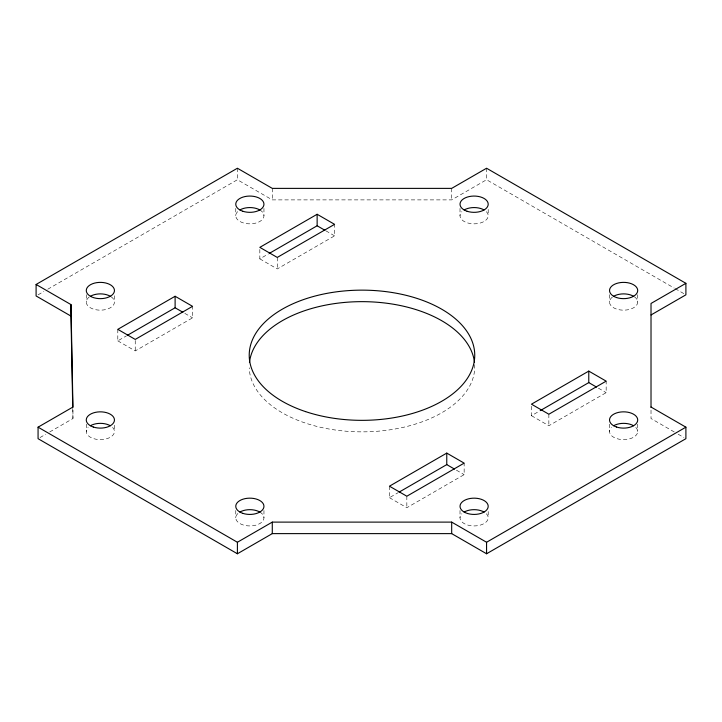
<?xml version="1.0" encoding="UTF-8"?>
<svg xmlns="http://www.w3.org/2000/svg" width="722" height="722" viewBox="0 0 722 722"><rect width="100%" height="100%" fill="white"/><g stroke="black" fill="none" stroke-linecap="round" stroke-linejoin="round"><path stroke-width="0.54" stroke-dasharray="3.61 2.71" d="M38.049 294.838L43.88 291.471M47.769 289.224L237.403 179.742L272.284 199.886L451.683 199.886L486.565 179.742L674.231 288.087M117.803 329.349L117.803 340.856L126.549 335.811M259.83 249.451L259.83 258.864L268.566 253.819M117.803 340.856L135.24 350.928L192.548 317.842L192.548 306.336M259.83 258.864L277.266 268.936L334.575 235.85L334.575 224.334M40.008 437.559L45.82 434.202M49.701 431.973L72.949 418.543L72.949 407.037M389.456 486.186L389.456 497.693L398.192 492.648M531.464 406.278L531.464 415.692L539.235 411.206M389.456 497.693L406.838 507.728L464.147 474.643L464.147 463.136M531.464 415.692L548.855 425.736L606.164 392.651L606.164 381.144M675.205 288.656L683.96 293.701M325.857 230.814L334.575 235.85M598.439 388.183L606.164 392.651M674.276 431.973L651.018 418.543L651.018 407.037M678.148 434.202L683.96 437.559M184.796 313.366L192.548 317.842M456.421 470.184L464.147 474.643M72.76 408.408L72.949 418.543M637.707 294.693L637.707 302.022M637.707 424.166L637.707 431.485M609.512 294.693L609.512 302.022M609.512 424.166L609.512 431.485M548.855 414.229L548.855 425.736M488.207 209.434L488.207 215.707M488.207 511.528L488.207 517.8M486.565 168.235L486.565 179.742M474.742 364.664L474.742 366.758A112.758 65.097 0 0 1 362.895 431.855A112.758 65.097 0 0 1 249.243 367.814M460.013 208.387L460.013 215.707M460.013 510.481L460.013 517.8M451.683 188.379L451.683 199.886M406.838 496.222L406.838 507.728M277.266 257.429L277.266 268.936M272.284 188.379L272.284 199.886M263.954 208.387L263.954 215.707M263.954 510.481L263.954 517.8M237.403 168.235L237.403 179.742M235.769 208.387L235.769 215.707M235.769 510.481L235.769 517.8M135.24 340.468L135.24 350.928M114.455 295.74L114.455 302.022M114.455 425.213L114.455 431.485M86.27 294.693L86.27 302.022M86.27 424.166L86.27 431.485M635.811 427.424A14.097 8.141 0 0 1 623.609 439.626A14.097 8.141 0 0 1 611.399 427.424M486.312 513.73A14.097 8.141 0 0 1 474.11 525.941A14.097 8.141 0 0 1 461.899 513.73M259.83 512.051A14.097 8.141 0 0 1 259.83 523.558A14.097 8.141 0 0 1 239.894 523.558A14.097 8.141 0 0 1 239.894 512.051M634.403 296.787A14.097 8.141 0 0 1 633.284 307.942A14.097 8.141 0 0 1 613.935 307.942A14.097 8.141 0 0 1 612.816 296.787M112.569 427.424A14.097 8.141 0 0 1 100.358 439.626A14.097 8.141 0 0 1 88.156 427.424M111.152 296.787A14.097 8.141 0 0 1 110.033 307.942A14.097 8.141 0 0 1 90.683 307.942A14.097 8.141 0 0 1 89.564 296.787M259.83 209.949A14.097 8.141 0 0 1 260.66 220.941A14.097 8.141 0 0 1 241.78 222.376A14.097 8.141 0 0 1 237.655 211.636M486.312 211.636A14.097 8.141 0 0 1 474.11 223.847A14.097 8.141 0 0 1 461.899 211.636"/><path stroke-width="1.08" d="M72.732 407.289L70.982 316.101L36.1 295.966L36.1 284.459L237.403 168.235L272.284 188.379L451.683 188.379L486.565 168.235L685.9 283.322L685.9 294.829L651.018 314.963M175.112 296.264L117.803 329.349L135.24 339.421L192.548 306.336L175.112 296.264L175.112 307.771L127.514 335.252M317.138 214.272L259.83 247.357L277.266 257.429L334.575 224.334L317.138 214.272L317.138 225.778L269.541 253.26M651.018 407.037L685.9 427.171L685.9 438.678L486.565 553.765L451.683 533.621L272.284 533.621L237.403 553.765L38.067 438.678L38.067 427.171L72.949 407.037L70.982 304.594L36.1 284.459M38.067 427.171L237.403 542.258L272.284 522.114L451.683 522.114L486.565 542.258L685.9 427.171M685.9 283.322L651.018 303.457L651.018 407.28M446.765 453.1L389.456 486.186L406.838 496.222L464.147 463.136L446.765 453.1L446.765 464.607L399.167 492.088M588.773 371.099L531.464 404.185L548.855 414.229L606.164 381.144L588.773 371.099L588.773 382.606L540.209 410.647M317.138 225.778L324.891 230.255M588.773 382.606L596.507 387.073M175.112 307.771L182.865 312.247M446.765 464.607L454.49 469.074M486.565 542.258L486.565 553.765M451.683 522.114L451.683 533.621M272.284 522.114L272.284 533.621M237.403 542.258L237.403 553.765M70.982 304.594L70.982 316.101M613.646 425.736A14.097 8.141 0 0 1 633.573 425.736M464.147 512.051A14.097 8.141 0 0 0 487.72 508.396A14.097 8.141 0 0 0 470.464 498.433A14.097 8.141 0 0 0 464.147 512.051A14.097 8.141 0 0 1 484.074 512.051M249.46 362.516A112.758 65.097 0 0 1 361.984 301.652A112.758 65.097 0 0 1 474.507 362.516M613.646 296.264A14.097 8.141 0 0 1 633.573 296.264M239.894 512.051A14.097 8.141 0 0 1 259.83 512.051M90.394 425.736A14.097 8.141 0 0 1 110.331 425.736M90.394 296.264A14.097 8.141 0 0 0 113.977 292.618A14.097 8.141 0 0 0 96.712 282.654A14.097 8.141 0 0 0 90.394 296.264A14.097 8.141 0 0 1 110.331 296.264M239.894 209.949A14.097 8.141 0 0 1 259.83 209.949M464.147 209.949A14.097 8.141 0 0 1 484.074 209.949M616.561 427.027A14.097 8.141 0 0 0 637.707 419.978A14.097 8.141 0 0 0 616.561 412.93A14.097 8.141 0 0 0 616.561 427.027M305.605 411.621A112.758 65.097 0 0 0 474.742 355.242A112.758 65.097 0 0 0 305.605 298.863A112.758 65.097 0 0 0 305.605 411.621M242.809 513.342A14.097 8.141 0 0 0 263.954 506.293A14.097 8.141 0 0 0 242.809 499.245A14.097 8.141 0 0 0 242.809 513.342M93.309 427.027A14.097 8.141 0 0 0 114.455 419.978A14.097 8.141 0 0 0 93.309 412.93A14.097 8.141 0 0 0 93.309 427.027M616.561 297.554A14.097 8.141 0 0 0 637.707 290.515A14.097 8.141 0 0 0 616.561 283.466A14.097 8.141 0 0 0 616.561 297.554M467.062 211.248A14.097 8.141 0 0 0 488.207 204.2A14.097 8.141 0 0 0 467.062 197.151A14.097 8.141 0 0 0 467.062 211.248M242.809 211.248A14.097 8.141 0 0 0 263.954 204.2A14.097 8.141 0 0 0 242.809 197.151A14.097 8.141 0 0 0 242.809 211.248"/></g></svg>
